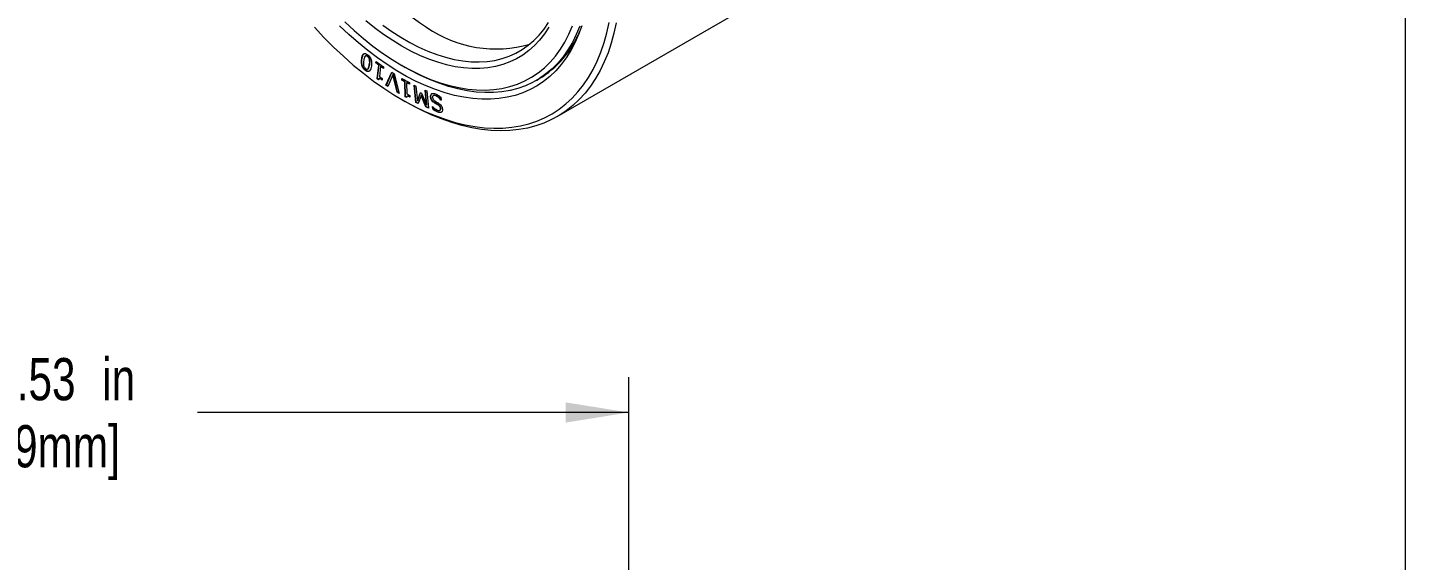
# Model space of a CAD drawing. Header units: inches. Extents: x 0.1 to 10.9, y 0 to 8.5.
# Drawn here: x 8.224 to 10.944, y 5.564 to 6.617 of the extents above; entities that cross this region are included whole.
import ezdxf

# ---------------------------------------------------------------- set-up
doc = ezdxf.new("R2010")
doc.units = ezdxf.units.IN
doc.header["$MEASUREMENT"] = 0
doc.styles.add('SLDTEXTSTYLE0', font='TXT', dxfattribs={"width": 0.75})
doc.dimstyles.new('SLDDIMSTYLE5', dxfattribs={"dimtxt": 0.083333, "dimasz": 0.125, "dimexe": 0, "dimexo": 0.0625, "dimgap": 0.020833, "dimtad": 0, "dimtih": 1, "dimtoh": 1, "dimlfac": 0.666667, "dimrnd": 1e-09, "dimzin": 12, "dimdsep": 46, "dimtxsty": 'SLDTEXTSTYLE0', "dimsah": 1, "dimcen": 0.09, "dimadec": 0, "dimazin": 3, "dimtfac": 1, "dimtofl": 0, "dimtmove": 0, "dimatfit": 3, "dimfxl": 1, "dimfrac": 2, "dimtolj": 1, "dimtzin": 12, "dimarcsym": 0})

# ---------------------------------------------------------------- blocks, each defined once
blk = doc.blocks.new('_D_7')
at = {"color": 8, "linetype": 'Continuous', "lineweight": 0}
for p, q in [((7.1161, 5.0766), (7.1161, 5.9265)), ((9.4111, 5.4715), (9.4111, 5.9265)), ((7.1161, 5.8565), (8.0578, 5.8565)), ((9.4111, 5.8565), (8.5596, 5.8565)), ((9.4111, 5.0286), (9.4111, 5.3715))]:
    blk.add_line(p, q, dxfattribs=at)
for points in [[(7.1161, 5.8565), (7.2411, 5.8365), (7.2411, 5.8765)], [(9.4111, 5.8565), (9.2861, 5.8765), (9.2861, 5.8365)]]:
    blk.add_solid(points, dxfattribs=at)
at = {"color": 8, "linetype": 'Continuous', "lineweight": 0, "char_height": 0.08333, "attachment_point": 1, "style": 'SLDTEXTSTYLE0'}
for s, insert in [('1.53', (8.156, 5.964)), ('in', (8.3714, 5.964)), ('[38.9mm]', (8.0578, 5.8315))]:
    blk.add_mtext(s, dxfattribs=dict(at, insert=insert))

msp = doc.modelspace()

# ---------------------------------------------------------------- linework, layer by layer
at = {"color": 7, "linetype": 'Continuous', "lineweight": 0}
for p, q in [((10.9445, 0.0356), (10.9445, 8.4506)), ((9.2697, 6.4411), (9.6303, 6.6493)), ((8.8918, 6.5613), (8.8909, 6.5608)), ((8.8959, 6.5601), (8.8952, 6.5597)), ((8.8844, 6.5556), (8.8837, 6.5552)), ((8.8913, 6.533), (8.8906, 6.5326)), ((8.8954, 6.5348), (8.8962, 6.5353)), ((8.8961, 6.5355), (8.8969, 6.5359)), ((8.8969, 6.5359), (8.8962, 6.5355)), ((8.8995, 6.5439), (8.8987, 6.5435)), ((8.8999, 6.5534), (8.8992, 6.553)), ((8.9115, 6.547), (8.9119, 6.5501)), ((8.9122, 6.5474), (8.9115, 6.547)), ((8.9173, 6.5429), (8.9115, 6.547)), ((8.9119, 6.5501), (8.9269, 6.5393)), ((8.9122, 6.5474), (8.9125, 6.5496)), ((8.918, 6.5433), (8.9122, 6.5474)), ((8.9142, 6.5157), (8.9173, 6.5429)), ((8.9149, 6.5161), (8.918, 6.5433)), ((8.918, 6.5433), (8.9173, 6.5429)), ((8.9208, 6.5403), (8.9186, 6.5201)), ((8.9215, 6.5407), (8.9208, 6.5403)), ((8.9266, 6.5362), (8.9208, 6.5403)), ((8.9267, 6.537), (8.9215, 6.5407)), ((8.9269, 6.5393), (8.9266, 6.5362)), ((8.9626, 6.5423), (8.9697, 6.5382)), ((8.9149, 6.5161), (8.9142, 6.5157)), ((8.9171, 6.5136), (8.9142, 6.5157)), ((8.9178, 6.514), (8.9149, 6.5161)), ((8.9189, 6.5159), (8.918, 6.5154)), ((8.9186, 6.5201), (8.9243, 6.516)), ((8.9201, 6.5161), (8.9194, 6.5157)), ((8.9243, 6.516), (8.924, 6.5133)), ((8.9316, 6.5029), (8.943, 6.5285)), ((8.9323, 6.5033), (8.9316, 6.5029)), ((8.9354, 6.5005), (8.9316, 6.5029)), ((8.9323, 6.5033), (8.9434, 6.5283)), ((8.9357, 6.5012), (8.9323, 6.5033)), ((8.9454, 6.5235), (8.9354, 6.5005)), ((8.943, 6.5285), (8.948, 6.5254)), ((8.9461, 6.524), (8.9454, 6.5235)), ((8.9536, 6.4893), (8.9454, 6.5235)), ((8.9543, 6.4897), (8.9461, 6.524)), ((8.948, 6.5254), (8.9574, 6.4869)), ((8.963, 6.5165), (8.978, 6.5082)), ((8.9631, 6.5131), (8.963, 6.5165)), ((8.9638, 6.5135), (8.9631, 6.5131)), ((8.9688, 6.51), (8.9631, 6.5131)), ((8.9638, 6.5135), (8.9637, 6.5161)), ((8.9695, 6.5104), (8.9638, 6.5135)), ((8.9695, 6.5104), (8.9688, 6.51)), ((8.9694, 6.4803), (8.9688, 6.51)), ((8.9701, 6.4807), (8.9695, 6.5104)), ((8.9731, 6.5084), (8.9724, 6.508)), ((8.9724, 6.508), (8.9728, 6.4858)), ((8.9781, 6.5048), (8.9724, 6.508)), ((8.9781, 6.5056), (8.9731, 6.5084)), ((8.978, 6.5082), (8.9781, 6.5048)), ((8.9873, 6.5029), (8.9908, 6.5013)), ((8.9904, 6.4689), (8.9873, 6.5029)), ((8.9911, 6.4693), (8.988, 6.5026)), ((9.2285, 6.5125), (9.2337, 6.5155)), ((8.9543, 6.4897), (8.9536, 6.4893)), ((8.9574, 6.4869), (8.9536, 6.4893)), ((8.9572, 6.4879), (8.9543, 6.4897)), ((8.9701, 6.4807), (8.9694, 6.4803)), ((8.9722, 6.4787), (8.9694, 6.4803)), ((8.9729, 6.4791), (8.9701, 6.4807)), ((8.9728, 6.4858), (8.9785, 6.4827)), ((8.9741, 6.4815), (8.9732, 6.481)), ((8.9748, 6.4817), (8.974, 6.4815)), ((8.9748, 6.4817), (8.9741, 6.4813)), ((8.9785, 6.4827), (8.9786, 6.4797)), ((8.9908, 6.5013), (8.9935, 6.472)), ((8.9935, 6.472), (8.9995, 6.4886)), ((8.9942, 6.4724), (9, 6.4884)), ((9.001, 6.4825), (8.9954, 6.4666)), ((8.9995, 6.4886), (9.0018, 6.4876)), ((9.0017, 6.4829), (9.001, 6.4825)), ((9.0103, 6.46), (9.001, 6.4825)), ((9.011, 6.4604), (9.0017, 6.4829)), ((9.0018, 6.4876), (9.0114, 6.464)), ((9.0087, 6.4933), (9.0123, 6.4917)), ((9.0114, 6.464), (9.0087, 6.4933)), ((9.0121, 6.4644), (9.0095, 6.493)), ((9.0123, 6.4917), (9.0155, 6.4576)), ((9.0204, 6.4798), (9.0197, 6.4794)), ((9.0222, 6.4862), (9.0215, 6.4858)), ((9.0256, 6.4827), (9.0247, 6.4822)), ((9.0305, 6.4823), (9.0298, 6.4819)), ((9.0397, 6.4794), (9.0405, 6.4737)), ((8.9626, 6.4749), (8.9697, 6.4708)), ((8.9911, 6.4693), (8.9904, 6.4689)), ((8.9954, 6.4666), (8.9904, 6.4689)), ((8.9957, 6.4672), (8.9911, 6.4693)), ((8.9942, 6.4724), (8.9935, 6.472)), ((9.011, 6.4604), (9.0103, 6.46)), ((9.0155, 6.4576), (9.0103, 6.46)), ((9.0154, 6.4584), (9.011, 6.4604)), ((9.0121, 6.4644), (9.0114, 6.464)), ((9.0233, 6.4609), (9.0236, 6.4608)), ((9.024, 6.4556), (9.0233, 6.4609)), ((9.0247, 6.456), (9.024, 6.4556)), ((9.0247, 6.456), (9.0241, 6.4603)), ((9.0278, 6.4685), (9.0271, 6.4681)), ((9.0347, 6.4501), (9.034, 6.4497)), ((9.0351, 6.4641), (9.0344, 6.4637)), ((9.0378, 6.4535), (9.0387, 6.454)), ((9.0398, 6.4573), (9.0391, 6.4569)), ((9.0405, 6.4739), (9.0402, 6.4738)), ((9.0405, 6.4737), (9.0402, 6.4738))]:
    msp.add_line(p, q, dxfattribs=at)
at = {"color": 7, "linetype": 'Continuous', "lineweight": 0, "flags": 128}
for points in [[(8.7902, 6.6175), (8.8089, 6.5976), (8.828, 6.5784), (8.8474, 6.5602), (8.867, 6.5429), (8.8869, 6.5266), (8.907, 6.5113), (8.9272, 6.4971), (8.9474, 6.484), (8.9678, 6.472), (8.9881, 6.4611), (9.0083, 6.4514), (9.0284, 6.4429), (9.0484, 6.4357), (9.0682, 6.4296), (9.0877, 6.4248), (9.107, 6.4213), (9.1258, 6.419), (9.1443, 6.4181), (9.1624, 6.4184), (9.18, 6.4199), (9.1971, 6.4228), (9.2136, 6.4269), (9.2295, 6.4323), (9.2448, 6.4389), (9.2595, 6.4467), (9.2734, 6.4558), (9.2866, 6.466), (9.299, 6.4774), (9.3106, 6.4899), (9.3214, 6.5036), (9.3314, 6.5183), (9.3404, 6.5341), (9.3486, 6.5508), (9.3559, 6.5686), (9.3622, 6.5872), (9.3676, 6.6067), (9.372, 6.6271)], [(9.318, 6.6205), (9.3117, 6.6032), (9.3045, 6.5868), (9.2963, 6.5714), (9.2873, 6.5571), (9.2774, 6.5438), (9.2667, 6.5316), (9.2552, 6.5205), (9.2428, 6.5105), (9.2298, 6.5018), (9.216, 6.4943), (9.2016, 6.4879), (9.1866, 6.4829), (9.1709, 6.4791), (9.1547, 6.4765), (9.138, 6.4752), (9.1208, 6.4752), (9.1032, 6.4765), (9.0852, 6.4791), (9.0669, 6.4829), (9.0483, 6.488), (9.0295, 6.4943), (9.0106, 6.5018), (8.9915, 6.5106), (8.9723, 6.5205), (8.9531, 6.5316), (8.9339, 6.5438), (8.9148, 6.5571), (8.8958, 6.5715), (8.877, 6.5869), (8.8584, 6.6032), (8.8401, 6.6206)], [(8.8503, 6.628), (8.8685, 6.6111), (8.887, 6.5952), (8.9057, 6.5803), (8.9246, 6.5665), (8.9436, 6.5538), (8.9627, 6.5422), (8.9817, 6.5318), (9.0007, 6.5226), (9.0196, 6.5146), (9.0383, 6.5079), (9.0568, 6.5024), (9.0751, 6.4982), (9.093, 6.4953), (9.1106, 6.4937), (9.1277, 6.4934), (9.1444, 6.4944), (9.1606, 6.4967), (9.1762, 6.5003), (9.1912, 6.5052), (9.2056, 6.5114), (9.2192, 6.5188), (9.2322, 6.5274), (9.2444, 6.5373), (9.2558, 6.5483), (9.2664, 6.5605), (9.2761, 6.5739), (9.2849, 6.5883), (9.2929, 6.6037), (9.2998, 6.6201)], [(9.2529, 6.6176), (9.2443, 6.6045), (9.2348, 6.5923), (9.2246, 6.5813), (9.2135, 6.5714), (9.2018, 6.5627), (9.1892, 6.5552), (9.176, 6.5489), (9.1622, 6.5438), (9.1478, 6.5399), (9.1328, 6.5373), (9.1172, 6.536), (9.1013, 6.5359), (9.0849, 6.5371), (9.0681, 6.5396), (9.051, 6.5433), (9.0337, 6.5483), (9.0161, 6.5544), (8.9984, 6.5619), (8.9806, 6.5704), (8.9627, 6.5802), (8.9448, 6.5911), (8.927, 6.6031), (8.9092, 6.6161), (8.8917, 6.6302)], [(8.9254, 6.6217), (8.9431, 6.6092), (8.9608, 6.5977), (8.9787, 6.5875), (8.9964, 6.5783), (9.0141, 6.5704), (9.0317, 6.5637), (9.0491, 6.5582), (9.0662, 6.554), (9.083, 6.5511), (9.0995, 6.5494), (9.1155, 6.549), (9.1311, 6.5499), (9.1463, 6.5521), (9.1608, 6.5556), (9.1748, 6.5603), (9.1881, 6.5663), (9.2007, 6.5734), (9.2126, 6.5819), (9.2238, 6.5914), (9.2342, 6.6022), (9.2437, 6.614), (9.2524, 6.627)], [(9.3861, 6.6262), (9.3817, 6.6057), (9.3763, 6.5859), (9.37, 6.5671), (9.3627, 6.5491), (9.3545, 6.5321), (9.3454, 6.5162), (9.3354, 6.5012), (9.3246, 6.4874), (9.313, 6.4746), (9.3005, 6.463), (9.2873, 6.4525), (9.2733, 6.4432), (9.2587, 6.4352), (9.2433, 6.4283), (9.2273, 6.4227), (9.2108, 6.4184), (9.1936, 6.4153), (9.1759, 6.4135), (9.1578, 6.413), (9.1392, 6.4137), (9.1202, 6.4158), (9.1009, 6.4191), (9.0812, 6.4237), (9.0613, 6.4295), (9.0412, 6.4365), (9.0209, 6.4448), (9.0005, 6.4543), (8.98, 6.465), (8.9697, 6.4708)], [(9.3143, 6.6195), (9.3074, 6.6029), (9.2996, 6.5873), (9.2908, 6.5727), (9.2812, 6.5591), (9.2708, 6.5467), (9.2595, 6.5354), (9.2475, 6.5252), (9.2346, 6.5163), (9.2211, 6.5085), (9.2069, 6.502), (9.192, 6.4967), (9.1765, 6.4927), (9.1605, 6.49), (9.1439, 6.4885), (9.1269, 6.4884), (9.1094, 6.4895), (9.0916, 6.4919), (9.0734, 6.4956), (9.055, 6.5006), (9.0363, 6.5068), (9.0174, 6.5142), (8.9984, 6.5229), (8.9793, 6.5328), (8.9697, 6.5382)]]:
    msp.add_lwpolyline(points, dxfattribs=at)
at = {"color": 7, "linetype": 'Continuous', "lineweight": 0}
for centre, radius, start, end in [((9.4015, 7.21), 0.7092, 182.9596, 237.0351), ((9.1487, 6.8166), 0.2419, 235.6338, 286.0101), ((9.1321, 6.684), 0.1968, 301.0838, 337.5161)]:
    msp.add_arc(centre, radius, start, end, dxfattribs=at)
for points, knots in [([(8.8837, 6.5552), (8.884, 6.5569), (8.8847, 6.5603), (8.8864, 6.5638), (8.8886, 6.5655), (8.8915, 6.5659), (8.8941, 6.5642), (8.8958, 6.563)], [0, 0, 0, 0, 0.250985, 0.501357, 0.626622, 0.751709, 1, 1, 1, 1]), ([(8.8844, 6.5556), (8.8848, 6.5573), (8.8855, 6.5607), (8.8869, 6.5642), (8.8885, 6.5651), (8.8889, 6.5654)], [0, 0, 0, 0, 0.426129, 0.851215, 1, 1, 1, 1]), ([(8.8902, 6.5601), (8.8896, 6.5588), (8.8884, 6.5565), (8.8879, 6.5535), (8.8876, 6.5522)], [0, 0, 0, 0, 0.558958, 1, 1, 1, 1]), ([(8.8952, 6.5597), (8.8947, 6.56), (8.8936, 6.5608), (8.8917, 6.5613), (8.8908, 6.5606), (8.8902, 6.5601)], [0, 0, 0, 0, 0.281304, 0.561718, 1, 1, 1, 1]), ([(8.8959, 6.5601), (8.8954, 6.5604), (8.8943, 6.5612), (8.8928, 6.5617), (8.8921, 6.5612), (8.8918, 6.561)], [0, 0, 0, 0, 0.357338, 0.713545, 1, 1, 1, 1]), ([(8.8992, 6.553), (8.8991, 6.5537), (8.8988, 6.5551), (8.8975, 6.5577), (8.8961, 6.5589), (8.8952, 6.5597)], [0, 0, 0, 0, 0.281012, 0.5612111, 1, 1, 1, 1]), ([(8.8958, 6.563), (8.8974, 6.5616), (8.8999, 6.5593), (8.902, 6.555), (8.9032, 6.5507), (8.9034, 6.5457), (8.9029, 6.5421), (8.9027, 6.5404)], [0, 0, 0, 0, 0.24832, 0.3734, 0.498676, 0.749024, 1, 1, 1, 1]), ([(8.8999, 6.5534), (8.8998, 6.5541), (8.8995, 6.5555), (8.8982, 6.5581), (8.8968, 6.5593), (8.8959, 6.5601)], [0, 0, 0, 0, 0.281012, 0.5612111, 1, 1, 1, 1]), ([(8.8906, 6.5326), (8.8889, 6.5341), (8.8865, 6.5363), (8.8844, 6.5406), (8.8832, 6.5449), (8.883, 6.55), (8.8835, 6.5535), (8.8837, 6.5552)], [0, 0, 0, 0, 0.2482649, 0.3733396, 0.4986227, 0.7490065, 1, 1, 1, 1]), ([(8.8913, 6.533), (8.8897, 6.5345), (8.8872, 6.5367), (8.8851, 6.541), (8.8839, 6.5453), (8.8837, 6.5504), (8.8842, 6.5539), (8.8844, 6.5556)], [0, 0, 0, 0, 0.2482649, 0.3733396, 0.4986227, 0.7490065, 1, 1, 1, 1]), ([(8.8876, 6.5522), (8.8873, 6.5505), (8.8868, 6.5475), (8.8871, 6.544), (8.8872, 6.5425)], [0, 0, 0, 0, 0.56086, 1, 1, 1, 1]), ([(8.8872, 6.5425), (8.8874, 6.5418), (8.8877, 6.5404), (8.889, 6.5379), (8.8903, 6.5367), (8.8912, 6.536)], [0, 0, 0, 0, 0.280937, 0.561121, 1, 1, 1, 1]), ([(8.9027, 6.5404), (8.9023, 6.5387), (8.9017, 6.5353), (8.9, 6.5318), (8.8978, 6.5301), (8.8948, 6.5298), (8.8923, 6.5314), (8.8906, 6.5326)], [0, 0, 0, 0, 0.250984, 0.501374, 0.626661, 0.751747, 1, 1, 1, 1]), ([(8.8912, 6.536), (8.8917, 6.5356), (8.8928, 6.5348), (8.8947, 6.5343), (8.8956, 6.535), (8.8962, 6.5355)], [0, 0, 0, 0, 0.2811515, 0.5614149, 1, 1, 1, 1]), ([(8.8989, 6.531), (8.8987, 6.5309), (8.898, 6.5304), (8.8955, 6.5302), (8.893, 6.5319), (8.8913, 6.533)], [0, 0, 0, 0, 0.087831, 0.39345, 1, 1, 1, 1]), ([(8.8962, 6.5355), (8.8968, 6.5368), (8.898, 6.5392), (8.8985, 6.5421), (8.8987, 6.5435)], [0, 0, 0, 0, 0.558904, 1, 1, 1, 1]), ([(8.8969, 6.5359), (8.8975, 6.5372), (8.8987, 6.5396), (8.8992, 6.5426), (8.8995, 6.5439)], [0, 0, 0, 0, 0.558904, 1, 1, 1, 1]), ([(8.8987, 6.5435), (8.8991, 6.5451), (8.8996, 6.548), (8.8993, 6.5515), (8.8992, 6.553)], [0, 0, 0, 0, 0.560813, 1, 1, 1, 1]), ([(8.8995, 6.5439), (8.8998, 6.5455), (8.9003, 6.5485), (8.9, 6.5519), (8.8999, 6.5534)], [0, 0, 0, 0, 0.560813, 1, 1, 1, 1]), ([(8.9194, 6.5157), (8.9191, 6.5157), (8.9184, 6.5157), (8.9175, 6.5151), (8.9173, 6.5142), (8.9171, 6.5136)], [0, 0, 0, 0, 0.280514, 0.560651, 1, 1, 1, 1]), ([(8.9201, 6.5161), (8.9198, 6.5161), (8.9193, 6.5161), (8.919, 6.5159), (8.9189, 6.5158)], [0, 0, 0, 0, 0.707966, 1, 1, 1, 1]), ([(8.924, 6.5133), (8.9231, 6.5139), (8.9216, 6.5149), (8.9201, 6.5155), (8.9194, 6.5157)], [0, 0, 0, 0, 0.560922, 1, 1, 1, 1]), ([(8.9241, 6.5141), (8.9234, 6.5145), (8.9221, 6.5154), (8.9208, 6.5159), (8.9201, 6.5161)], [0, 0, 0, 0, 0.493231, 1, 1, 1, 1]), ([(8.9741, 6.4813), (8.9738, 6.4813), (8.9732, 6.4811), (8.9724, 6.4803), (8.9723, 6.4793), (8.9722, 6.4787)], [0, 0, 0, 0, 0.280476, 0.560596, 1, 1, 1, 1]), ([(8.9786, 6.4797), (8.9777, 6.4802), (8.9762, 6.481), (8.9747, 6.4812), (8.9741, 6.4813)], [0, 0, 0, 0, 0.560949, 1, 1, 1, 1]), ([(8.9786, 6.4805), (8.9779, 6.4808), (8.9766, 6.4815), (8.9754, 6.4816), (8.9748, 6.4817)], [0, 0, 0, 0, 0.4789281, 1, 1, 1, 1]), ([(9.0197, 6.4794), (9.0196, 6.481), (9.0196, 6.4837), (9.0209, 6.4852), (9.0215, 6.4858)], [0, 0, 0, 0, 0.559122, 1, 1, 1, 1]), ([(9.0271, 6.4681), (9.0261, 6.4688), (9.0242, 6.4703), (9.0217, 6.4732), (9.0202, 6.4765), (9.0199, 6.4785), (9.0197, 6.4794)], [0, 0, 0, 0, 0.280637, 0.559928, 0.779585, 1, 1, 1, 1]), ([(9.0204, 6.4798), (9.0203, 6.4814), (9.0203, 6.4841), (9.0216, 6.4856), (9.0222, 6.4862)], [0, 0, 0, 0, 0.559122, 1, 1, 1, 1]), ([(9.0278, 6.4685), (9.0268, 6.4692), (9.0249, 6.4707), (9.0224, 6.4736), (9.0209, 6.4769), (9.0206, 6.4789), (9.0204, 6.4798)], [0, 0, 0, 0, 0.280637, 0.559928, 0.779585, 1, 1, 1, 1]), ([(9.0215, 6.4858), (9.0227, 6.4864), (9.025, 6.4874), (9.0279, 6.4864), (9.0292, 6.486)], [0, 0, 0, 0, 0.558667, 1, 1, 1, 1]), ([(9.0298, 6.4819), (9.0282, 6.4824), (9.0258, 6.4831), (9.0238, 6.4817), (9.0234, 6.4801), (9.0235, 6.4791), (9.0235, 6.4786)], [0, 0, 0, 0, 0.499237, 0.748846, 0.874343, 1, 1, 1, 1]), ([(9.0235, 6.4786), (9.0237, 6.4779), (9.0239, 6.4764), (9.0255, 6.4738), (9.027, 6.4727), (9.0279, 6.4721)], [0, 0, 0, 0, 0.281082, 0.559059, 1, 1, 1, 1]), ([(9.0305, 6.4823), (9.0288, 6.483), (9.0268, 6.4837), (9.0257, 6.4826), (9.0256, 6.4825)], [0, 0, 0, 0, 0.8679595, 1, 1, 1, 1]), ([(9.0292, 6.486), (9.0311, 6.4851), (9.0347, 6.4836), (9.0382, 6.4807), (9.0397, 6.4794)], [0, 0, 0, 0, 0.5596227, 1, 1, 1, 1]), ([(9.0402, 6.4738), (9.0384, 6.4758), (9.035, 6.4794), (9.0314, 6.4812), (9.0298, 6.4819)], [0, 0, 0, 0, 0.559421, 1, 1, 1, 1]), ([(9.0404, 6.4747), (9.0387, 6.4765), (9.0355, 6.4799), (9.0321, 6.4816), (9.0305, 6.4823)], [0, 0, 0, 0, 0.531882, 1, 1, 1, 1]), ([(9.0236, 6.4608), (9.0254, 6.4591), (9.0286, 6.4559), (9.0319, 6.4544), (9.0334, 6.4537)], [0, 0, 0, 0, 0.559076, 1, 1, 1, 1]), ([(9.034, 6.4497), (9.0322, 6.4505), (9.0288, 6.4519), (9.0255, 6.4545), (9.024, 6.4556)], [0, 0, 0, 0, 0.55982, 1, 1, 1, 1]), ([(9.0347, 6.4501), (9.0329, 6.4509), (9.0295, 6.4523), (9.0262, 6.4549), (9.0247, 6.456)], [0, 0, 0, 0, 0.55982, 1, 1, 1, 1]), ([(9.0344, 6.4637), (9.033, 6.4645), (9.0306, 6.4659), (9.0282, 6.4674), (9.0271, 6.4681)], [0, 0, 0, 0, 0.560035, 1, 1, 1, 1]), ([(9.0351, 6.4641), (9.0337, 6.4649), (9.0313, 6.4663), (9.0289, 6.4678), (9.0278, 6.4685)], [0, 0, 0, 0, 0.560035, 1, 1, 1, 1]), ([(9.0279, 6.4721), (9.0291, 6.4713), (9.0313, 6.47), (9.0335, 6.4687), (9.0345, 6.4681)], [0, 0, 0, 0, 0.5599333, 1, 1, 1, 1]), ([(9.0334, 6.4537), (9.0349, 6.4533), (9.0371, 6.4527), (9.0388, 6.4541), (9.0392, 6.4555), (9.0392, 6.4564), (9.0391, 6.4569)], [0, 0, 0, 0, 0.498762, 0.748748, 0.874316, 1, 1, 1, 1]), ([(9.043, 6.4558), (9.043, 6.4542), (9.0431, 6.4509), (9.0403, 6.449), (9.0372, 6.4487), (9.0351, 6.4493), (9.034, 6.4497)], [0, 0, 0, 0, 0.278091, 0.557743, 0.778711, 1, 1, 1, 1]), ([(9.0391, 6.4569), (9.039, 6.4576), (9.0387, 6.4592), (9.037, 6.462), (9.0354, 6.4631), (9.0344, 6.4637)], [0, 0, 0, 0, 0.2808, 0.559388, 1, 1, 1, 1]), ([(9.0345, 6.4681), (9.0356, 6.4674), (9.0378, 6.4659), (9.0406, 6.4627), (9.0424, 6.4591), (9.0428, 6.4569), (9.043, 6.4558)], [0, 0, 0, 0, 0.280751, 0.560055, 0.779759, 1, 1, 1, 1]), ([(9.0414, 6.4501), (9.0411, 6.4499), (9.0403, 6.4491), (9.0379, 6.4491), (9.0358, 6.4498), (9.0347, 6.4501)], [0, 0, 0, 0, 0.140357, 0.569867, 1, 1, 1, 1]), ([(9.0398, 6.4573), (9.0397, 6.458), (9.0394, 6.4596), (9.0377, 6.4624), (9.0361, 6.4635), (9.0351, 6.4641)], [0, 0, 0, 0, 0.2808, 0.559388, 1, 1, 1, 1]), ([(9.0386, 6.454), (9.039, 6.4543), (9.0396, 6.4547), (9.0399, 6.4559), (9.0399, 6.4568), (9.0398, 6.4573)], [0, 0, 0, 0, 0.42001, 0.70987, 1, 1, 1, 1])]:
    msp.add_open_spline(points, degree=3, knots=knots, dxfattribs=at)

# ---------------------------------------------------------------- dimensions: what is measured, and where the dimension line sits
at = {"color": 8, "linetype": 'Continuous', "lineweight": 0}
dim = msp.add_linear_dim(base=(9.4111, 5.8565), p1=(7.1161, 5.0266), p2=(9.4111, 4.9793), text='<>in\\P[38.9mm]', dimstyle='SLDDIMSTYLE5', dxfattribs=at)
dim.commit()
dim.dimension.update_dxf_attribs({"geometry": '_D_7', "text_midpoint": (8.3087, 5.8565), "dimtype": 160})

doc.saveas('drawing.dxf')
